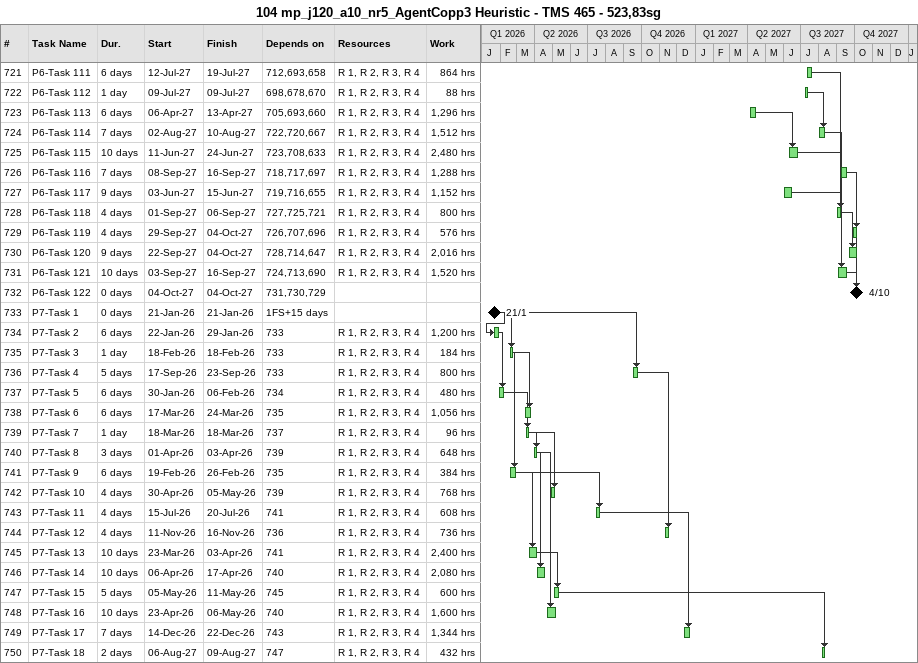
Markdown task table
104 mp_j120_a10_nr5_AgentCopp3 Heuristic - TMS 465 - 523,83sg

| ID | Task | Duration | Start | Finish | Predecessors | Resources | Work (h) |
|---|---|---|---|---|---|---|---|
| 721 | P6-Task 111 | 6d | 2027-07-12 | 2027-07-19 | 712, 693, 658 | R 1, R 2, R 3, R 4 | 864 |
| 722 | P6-Task 112 | 1d | 2027-07-09 | 2027-07-09 | 698, 678, 670 | R 1, R 2, R 3, R 4 | 88 |
| 723 | P6-Task 113 | 6d | 2027-04-06 | 2027-04-13 | 705, 693, 660 | R 1, R 2, R 3, R 4 | 1296 |
| 724 | P6-Task 114 | 7d | 2027-08-02 | 2027-08-10 | 722, 720, 667 | R 1, R 2, R 3, R 4 | 1512 |
| 725 | P6-Task 115 | 10d | 2027-06-11 | 2027-06-24 | 723, 708, 633 | R 1, R 2, R 3, R 4 | 2480 |
| 726 | P6-Task 116 | 7d | 2027-09-08 | 2027-09-16 | 718, 717, 697 | R 1, R 2, R 3, R 4 | 1288 |
| 727 | P6-Task 117 | 9d | 2027-06-03 | 2027-06-15 | 719, 716, 655 | R 1, R 2, R 3, R 4 | 1152 |
| 728 | P6-Task 118 | 4d | 2027-09-01 | 2027-09-06 | 727, 725, 721 | R 1, R 2, R 3, R 4 | 800 |
| 729 | P6-Task 119 | 4d | 2027-09-29 | 2027-10-04 | 726, 707, 696 | R 1, R 2, R 3, R 4 | 576 |
| 730 | P6-Task 120 | 9d | 2027-09-22 | 2027-10-04 | 728, 714, 647 | R 1, R 2, R 3, R 4 | 2016 |
| 731 | P6-Task 121 | 10d | 2027-09-03 | 2027-09-16 | 724, 713, 690 | R 1, R 2, R 3, R 4 | 1520 |
| 732 | P6-Task 122 | 0d | 2027-10-04 | 2027-10-04 | 731, 730, 729 |  |  |
| 733 | P7-Task 1 | 0d | 2026-01-21 | 2026-01-21 | 1FS+15d |  |  |
| 734 | P7-Task 2 | 6d | 2026-01-22 | 2026-01-29 | 733 | R 1, R 2, R 3, R 4 | 1200 |
| 735 | P7-Task 3 | 1d | 2026-02-18 | 2026-02-18 | 733 | R 1, R 2, R 3, R 4 | 184 |
| 736 | P7-Task 4 | 5d | 2026-09-17 | 2026-09-23 | 733 | R 1, R 2, R 3, R 4 | 800 |
| 737 | P7-Task 5 | 6d | 2026-01-30 | 2026-02-06 | 734 | R 1, R 2, R 3, R 4 | 480 |
| 738 | P7-Task 6 | 6d | 2026-03-17 | 2026-03-24 | 735 | R 1, R 2, R 3, R 4 | 1056 |
| 739 | P7-Task 7 | 1d | 2026-03-18 | 2026-03-18 | 737 | R 1, R 2, R 3, R 4 | 96 |
| 740 | P7-Task 8 | 3d | 2026-04-01 | 2026-04-03 | 739 | R 1, R 2, R 3, R 4 | 648 |
| 741 | P7-Task 9 | 6d | 2026-02-19 | 2026-02-26 | 735 | R 1, R 2, R 3, R 4 | 384 |
| 742 | P7-Task 10 | 4d | 2026-04-30 | 2026-05-05 | 739 | R 1, R 2, R 3, R 4 | 768 |
| 743 | P7-Task 11 | 4d | 2026-07-15 | 2026-07-20 | 741 | R 1, R 2, R 3, R 4 | 608 |
| 744 | P7-Task 12 | 4d | 2026-11-11 | 2026-11-16 | 736 | R 1, R 2, R 3, R 4 | 736 |
| 745 | P7-Task 13 | 10d | 2026-03-23 | 2026-04-03 | 741 | R 1, R 2, R 3, R 4 | 2400 |
| 746 | P7-Task 14 | 10d | 2026-04-06 | 2026-04-17 | 740 | R 1, R 2, R 3, R 4 | 2080 |
| 747 | P7-Task 15 | 5d | 2026-05-05 | 2026-05-11 | 745 | R 1, R 2, R 3, R 4 | 600 |
| 748 | P7-Task 16 | 10d | 2026-04-23 | 2026-05-06 | 740 | R 1, R 2, R 3, R 4 | 1600 |
| 749 | P7-Task 17 | 7d | 2026-12-14 | 2026-12-22 | 743 | R 1, R 2, R 3, R 4 | 1344 |
| 750 | P7-Task 18 | 2d | 2027-08-06 | 2027-08-09 | 747 | R 1, R 2, R 3, R 4 | 432 |
